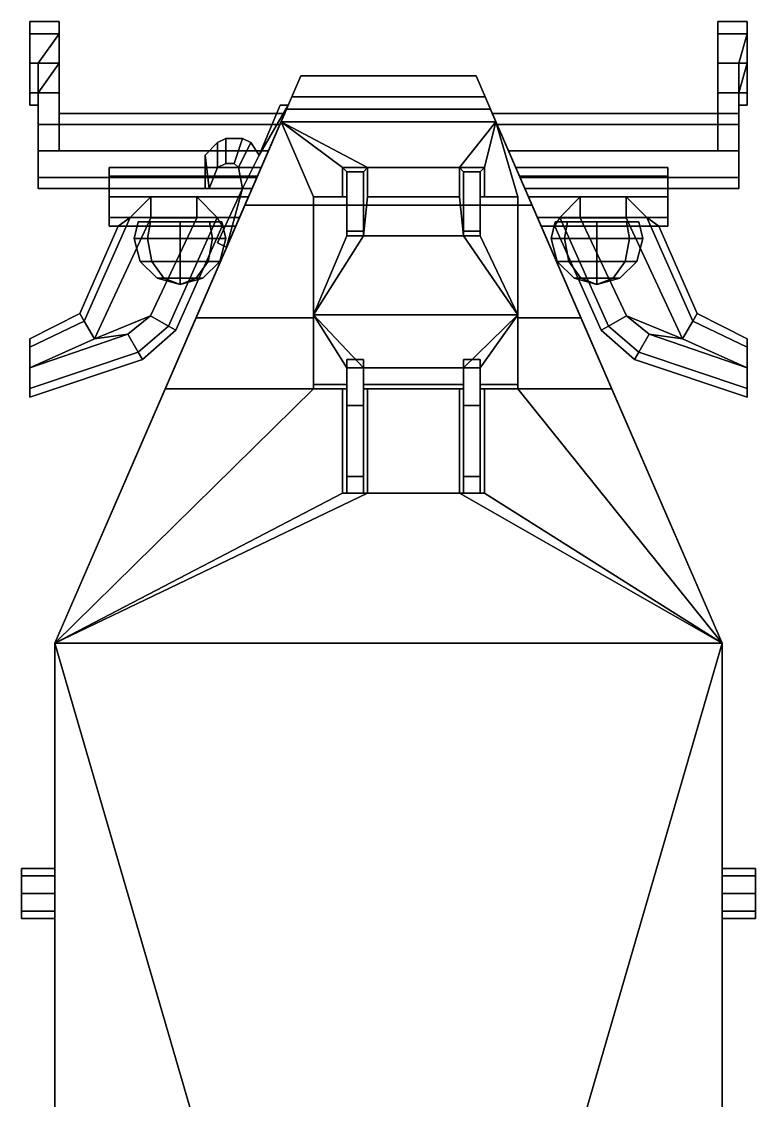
# Model space of a CAD drawing. Extents: x -0.9 to 0.9, y -2.88 to 2.55.
# Drawn here: x -0.88 to 0.88, y -0.036 to 2.55 of the extents above; entities that cross this region are included whole.
import ezdxf

# ---------------------------------------------------------------- set-up
doc = ezdxf.new("R2010")
doc.units = 0
doc.layers.get('0').update_dxf_attribs({"linetype": 'CONTINUOUS'})

msp = doc.modelspace()

# ---------------------------------------------------------------- linework, layer by layer
for points in [[(-0.79, 2.5207, 0.7607), (-0.79, 2.55, 0.69), (-0.86, 2.55, 0.69), (-0.86, 2.5207, 0.7607)], [(-0.79, 2.55, 0.69), (-0.79, 2.5207, 0.6193), (-0.86, 2.5207, 0.6193), (-0.86, 2.55, 0.69)], [(-0.79, 2.33, 0.62), (-0.79, 2.55, 0.69), (-0.79, 2.5207, 0.7607), (-0.79, 2.3036, 0.6836)], [(-0.79, 2.3036, 0.5564), (-0.79, 2.5207, 0.6193), (-0.79, 2.55, 0.69), (-0.79, 2.33, 0.62)], [(0.86, 2.5207, 0.7607), (0.86, 2.55, 0.69), (0.79, 2.55, 0.69), (0.79, 2.5207, 0.7607)], [(0.86, 2.55, 0.69), (0.86, 2.5207, 0.6193), (0.79, 2.5207, 0.6193), (0.79, 2.55, 0.69)], [(0.79, 2.5207, 0.7607), (0.79, 2.55, 0.69), (0.79, 2.5207, 0.6193), (0.79, 2.45, 0.79)], [(-0.79, 2.45, 0.79), (-0.79, 2.5207, 0.7607), (-0.86, 2.5207, 0.7607), (-0.86, 2.45, 0.79)], [(-0.79, 2.5207, 0.6193), (-0.84, 2.45, 0.59), (-0.86, 2.45, 0.59), (-0.86, 2.5207, 0.6193)], [(-0.79, 2.5207, 0.6193), (-0.79, 2.45, 0.59), (-0.84, 2.45, 0.59), (-0.79, 2.5207, 0.6193)], [(-0.79, 2.3036, 0.6836), (-0.79, 2.5207, 0.7607), (-0.79, 2.3793, 0.7607), (-0.79, 2.24, 0.71)], [(-0.79, 2.3793, 0.7607), (-0.79, 2.5207, 0.7607), (-0.79, 2.5207, 0.7607), (-0.79, 2.45, 0.79)], [(-0.79, 2.45, 0.59), (-0.79, 2.45, 0.59), (-0.79, 2.5207, 0.6193), (-0.79, 2.3036, 0.5564)], [(0.86, 2.45, 0.79), (0.86, 2.5207, 0.7607), (0.79, 2.5207, 0.7607), (0.79, 2.45, 0.79)], [(0.86, 2.5207, 0.6193), (0.84, 2.45, 0.59), (0.79, 2.45, 0.59), (0.79, 2.5207, 0.6193)], [(0.79, 2.45, 0.79), (0.79, 2.5207, 0.6193), (0.79, 2.45, 0.59), (0.79, 2.3793, 0.7607)], [(0.86, 2.5207, 0.6193), (0.86, 2.45, 0.59), (0.84, 2.45, 0.59), (0.86, 2.5207, 0.6193)], [(-0.84, 2.3793, 0.7607), (-0.79, 2.45, 0.79), (-0.86, 2.45, 0.79), (-0.86, 2.3793, 0.7607)], [(-0.84, 2.45, 0.59), (-0.84, 2.3793, 0.6193), (-0.86, 2.3793, 0.6193), (-0.86, 2.45, 0.59)], [(-0.79, 2.45, 0.59), (-0.79, 2.3036, 0.5564), (-0.84, 2.3036, 0.5564), (-0.84, 2.45, 0.59)], [(-0.79, 2.3793, 0.7607), (-0.79, 2.3793, 0.7607), (-0.79, 2.45, 0.79), (-0.84, 2.3793, 0.7607)], [(-0.84, 2.3036, 0.5564), (-0.84, 2.33, 0.62), (-0.84, 2.3793, 0.6193), (-0.84, 2.45, 0.59)], [(0.84, 2.3793, 0.7607), (0.86, 2.45, 0.79), (0.79, 2.45, 0.79), (0.79, 2.3793, 0.7607)], [(0.79, 2.3036, 0.5564), (0.79, 2.33, 0.62), (0.79, 2.3793, 0.6193), (0.79, 2.45, 0.59)], [(0.84, 2.3036, 0.5564), (0.79, 2.3036, 0.5564), (0.79, 2.45, 0.59), (0.84, 2.45, 0.59)], [(0.79, 2.3793, 0.7607), (0.79, 2.45, 0.59), (0.79, 2.3793, 0.6193), (0.79, 2.35, 0.69)], [(0.86, 2.45, 0.59), (0.86, 2.3793, 0.6193), (0.84, 2.3793, 0.6193), (0.84, 2.45, 0.59)], [(0.84, 2.33, 0.62), (0.84, 2.3036, 0.5564), (0.84, 2.45, 0.59), (0.84, 2.3793, 0.6193)], [(0.86, 2.3793, 0.7607), (0.86, 2.45, 0.79), (0.86, 2.45, 0.79), (0.84, 2.3793, 0.7607)], [(-0.2447, 2.34, 0.53), (-0.21, 2.42, 0.62), (0.21, 2.42, 0.62), (0.2447, 2.34, 0.53)], [(-0.21, 2.42, 0.62), (-0.2447, 2.34, 0.53), (-0.2317, 2.37, 0.88), (-0.21, 2.42, 0.79)], [(-0.21, 2.42, 0.79), (-0.2317, 2.37, 0.88), (0.2317, 2.37, 0.88), (0.21, 2.42, 0.79)], [(-0.21, 2.42, 0.62), (-0.21, 2.42, 0.79), (0.21, 2.42, 0.79), (0.21, 2.42, 0.62)], [(0.2317, 2.37, 0.88), (0.2447, 2.34, 0.53), (0.21, 2.42, 0.62), (0.21, 2.42, 0.79)], [(-0.84, 2.35, 0.69), (-0.84, 2.3793, 0.7607), (-0.86, 2.3793, 0.7607), (-0.86, 2.35, 0.69)], [(-0.84, 2.3793, 0.6193), (-0.84, 2.35, 0.69), (-0.86, 2.35, 0.69), (-0.86, 2.3793, 0.6193)], [(-0.79, 2.24, 0.71), (-0.79, 2.3793, 0.7607), (-0.84, 2.3793, 0.7607), (-0.84, 2.24, 0.71)], [(-0.84, 2.33, 0.62), (-0.84, 2.3036, 0.6836), (-0.84, 2.35, 0.69), (-0.84, 2.3793, 0.6193)], [(-0.84, 2.3036, 0.6836), (-0.84, 2.24, 0.71), (-0.84, 2.3793, 0.7607), (-0.84, 2.35, 0.69)], [(0.79, 2.33, 0.62), (0.79, 2.3036, 0.6836), (0.79, 2.35, 0.69), (0.79, 2.3793, 0.6193)], [(0.79, 2.3036, 0.6836), (0.79, 2.24, 0.71), (0.79, 2.3793, 0.7607), (0.79, 2.35, 0.69)], [(0.79, 2.24, 0.71), (0.84, 2.24, 0.71), (0.84, 2.3793, 0.7607), (0.79, 2.3793, 0.7607)], [(0.86, 2.35, 0.69), (0.86, 2.3793, 0.7607), (0.84, 2.3793, 0.7607), (0.84, 2.35, 0.69)], [(0.86, 2.3793, 0.6193), (0.86, 2.35, 0.69), (0.84, 2.35, 0.69), (0.84, 2.3793, 0.6193)], [(0.84, 2.3036, 0.6836), (0.84, 2.33, 0.62), (0.84, 2.3793, 0.6193), (0.84, 2.35, 0.69)], [(0.84, 2.24, 0.71), (0.84, 2.3036, 0.6836), (0.84, 2.35, 0.69), (0.84, 2.3793, 0.7607)], [(-0.2447, 2.34, 0.53), (-0.3445, 2.11, 0.4), (-0.2577, 2.31, 0.92), (-0.2317, 2.37, 0.88)], [(-0.2317, 2.37, 0.88), (-0.2577, 2.31, 0.92), (0.2577, 2.31, 0.92), (0.2317, 2.37, 0.88)], [(0.2577, 2.31, 0.92), (0.3445, 2.11, 0.4), (0.2447, 2.34, 0.53), (0.2317, 2.37, 0.88)], [(-0.84, 2.1764, 0.5564), (-0.84, 2.15, 0.62), (-0.84, 2.3036, 0.6836), (-0.84, 2.33, 0.62)], [(-0.84, 2.24, 0.53), (-0.84, 2.1764, 0.5564), (-0.84, 2.33, 0.62), (-0.84, 2.3036, 0.5564)], [(-0.2605, 2.3036, 0.6836), (-0.249, 2.33, 0.62), (-0.79, 2.33, 0.62), (-0.79, 2.3036, 0.6836)], [(-0.249, 2.33, 0.62), (-0.2605, 2.3036, 0.5564), (-0.79, 2.3036, 0.5564), (-0.79, 2.33, 0.62)], [(-0.31, 2.23, 0.9645), (-0.35, 2.15, 1.0128), (-0.3882, 2.0091, 1.0979), (-0.2404, 2.35, 0.8921)], [(-0.3445, 2.11, 0.4), (-0.2447, 2.34, 0.53), (0.2447, 2.34, 0.53), (0.3445, 2.11, 0.4)], [(-0.26, 2.35, 0.8921), (-0.31, 2.23, 0.9645), (-0.2404, 2.35, 0.8921)], [(-0.26, 2.35, 0.8721), (-0.31, 2.23, 0.9445), (-0.31, 2.23, 0.9645), (-0.26, 2.35, 0.8921)], [(-0.2404, 2.35, 0.8721), (-0.26, 2.35, 0.8721), (-0.26, 2.35, 0.8921), (-0.2404, 2.35, 0.8921)], [(0.2605, 2.3036, 0.5564), (0.249, 2.33, 0.62), (0.84, 2.33, 0.62), (0.84, 2.3036, 0.5564)], [(0.249, 2.33, 0.62), (0.2605, 2.3036, 0.6836), (0.84, 2.3036, 0.6836), (0.84, 2.33, 0.62)], [(0.84, 2.3036, 0.6836), (0.84, 2.15, 0.62), (0.84, 2.1764, 0.5564), (0.84, 2.33, 0.62)], [(0.84, 2.33, 0.62), (0.84, 2.1764, 0.5564), (0.84, 2.24, 0.53), (0.84, 2.3036, 0.5564)], [(-0.2605, 2.3036, 0.5564), (-0.2881, 2.24, 0.53), (-0.84, 2.24, 0.53), (-0.84, 2.3036, 0.5564)], [(-0.84, 2.15, 0.62), (-0.84, 2.1764, 0.6836), (-0.84, 2.24, 0.71), (-0.84, 2.3036, 0.6836)], [(-0.3445, 2.11, 0.4), (-0.8, 1.06, 0.4), (-0.4616, 1.84, 1.2), (-0.2577, 2.31, 0.92)], [(-0.2881, 2.24, 0.71), (-0.2605, 2.3036, 0.6836), (-0.79, 2.3036, 0.6836), (-0.79, 2.24, 0.71)], [(-0.2577, 2.31, 0.92), (-0.4616, 1.84, 1.2), (-0.18, 1.84, 1.2), (-0.18, 2.13, 1.0272)], [(-0.2577, 2.31, 0.92), (-0.05, 2.2, 0.9855), (0.17, 2.2, 0.9855), (0.2577, 2.31, 0.92)], [(-0.05, 2.2, 0.9855), (-0.2577, 2.31, 0.92), (-0.2577, 2.31, 0.92), (-0.11, 2.2, 0.9855)], [(-0.11, 2.2, 0.9855), (-0.2577, 2.31, 0.92), (-0.18, 2.13, 1.0272), (-0.11, 2.13, 1.0272)], [(0.23, 2.2, 0.9855), (0.2577, 2.31, 0.92), (0.2577, 2.31, 0.92), (0.17, 2.2, 0.9855)], [(0.23, 2.13, 1.0272), (0.31, 2.13, 1.0272), (0.2577, 2.31, 0.92), (0.23, 2.2, 0.9855)], [(0.4616, 1.84, 1.2), (0.8, 1.06, 0.4), (0.3445, 2.11, 0.4), (0.2577, 2.31, 0.92)], [(0.31, 2.13, 1.0272), (0.31, 1.84, 1.2), (0.4616, 1.84, 1.2), (0.2577, 2.31, 0.92)], [(0.2881, 2.24, 0.53), (0.2605, 2.3036, 0.5564), (0.84, 2.3036, 0.5564), (0.84, 2.24, 0.53)], [(0.2605, 2.3036, 0.6836), (0.2881, 2.24, 0.71), (0.84, 2.24, 0.71), (0.84, 2.3036, 0.6836)], [(0.84, 2.24, 0.71), (0.84, 2.1764, 0.6836), (0.84, 2.15, 0.62), (0.84, 2.3036, 0.6836)], [(-0.44, 2.23, 0.9645), (-0.43, 2.15, 1.0128), (-0.41, 2.2, 0.9826), (-0.41, 2.26, 0.9464)], [(-0.41, 2.26, 0.9264), (-0.44, 2.23, 0.9445), (-0.44, 2.23, 0.9645), (-0.41, 2.26, 0.9464)], [(-0.41, 2.26, 0.9464), (-0.41, 2.2, 0.9826), (-0.39, 2.21, 0.9766), (-0.39, 2.27, 0.9404)], [(-0.39, 2.27, 0.9204), (-0.41, 2.26, 0.9264), (-0.41, 2.26, 0.9464), (-0.39, 2.27, 0.9404)], [(-0.39, 2.27, 0.9404), (-0.39, 2.21, 0.9766), (-0.37, 2.21, 0.9766), (-0.35, 2.27, 0.9404)], [(-0.35, 2.27, 0.9204), (-0.39, 2.27, 0.9204), (-0.39, 2.27, 0.9404), (-0.35, 2.27, 0.9404)], [(-0.35, 2.27, 0.9404), (-0.37, 2.21, 0.9766), (-0.36, 2.2, 0.9826), (-0.33, 2.26, 0.9464)], [(-0.33, 2.26, 0.9464), (-0.36, 2.2, 0.9826), (-0.35, 2.15, 1.0128), (-0.31, 2.23, 0.9645)], [(-0.33, 2.26, 0.9264), (-0.35, 2.27, 0.9204), (-0.35, 2.27, 0.9404), (-0.33, 2.26, 0.9464)], [(-0.31, 2.23, 0.9445), (-0.33, 2.26, 0.9264), (-0.33, 2.26, 0.9464), (-0.31, 2.23, 0.9645)], [(-0.3157, 2.1764, 0.6836), (-0.2881, 2.24, 0.71), (-0.84, 2.24, 0.71), (-0.84, 2.1764, 0.6836)], [(-0.2881, 2.24, 0.53), (-0.3157, 2.1764, 0.5564), (-0.84, 2.1764, 0.5564), (-0.84, 2.24, 0.53)], [(-0.44, 2.15, 1.0128), (-0.44, 2.15, 1.0128), (-0.43, 2.15, 1.0128), (-0.44, 2.23, 0.9645)], [(-0.44, 2.23, 0.9445), (-0.44, 2.15, 0.9928), (-0.44, 2.15, 1.0128), (-0.44, 2.23, 0.9645)], [(0.3157, 2.1764, 0.5564), (0.2881, 2.24, 0.53), (0.84, 2.24, 0.53), (0.84, 2.1764, 0.5564)], [(0.2881, 2.24, 0.71), (0.3157, 2.1764, 0.6836), (0.84, 2.1764, 0.6836), (0.84, 2.24, 0.71)], [(-0.3143, 2.1795, 0.5095), (-0.3054, 2.2, 0.46), (-0.67, 2.2, 0.46), (-0.67, 2.1795, 0.5095)], [(-0.3054, 2.2, 0.46), (-0.3143, 2.1795, 0.4105), (-0.67, 2.1795, 0.4105), (-0.67, 2.2, 0.46)], [(-0.67, 2.13, 0.53), (-0.67, 2.1795, 0.5095), (-0.67, 2.2, 0.46), (-0.67, 2.0805, 0.5095)], [(-0.67, 2.0805, 0.5095), (-0.67, 2.2, 0.46), (-0.67, 2.1795, 0.4105), (-0.67, 2.06, 0.46)], [(-0.43, 2.15, 0.9928), (-0.41, 2.2, 0.9626), (-0.41, 2.2, 0.9826), (-0.43, 2.15, 1.0128)], [(-0.41, 2.2, 0.9626), (-0.39, 2.21, 0.9566), (-0.39, 2.21, 0.9766), (-0.41, 2.2, 0.9826)], [(-0.39, 2.21, 0.9566), (-0.37, 2.21, 0.9566), (-0.37, 2.21, 0.9766), (-0.39, 2.21, 0.9766)], [(-0.37, 2.21, 0.9566), (-0.36, 2.2, 0.9626), (-0.36, 2.2, 0.9826), (-0.37, 2.21, 0.9766)], [(-0.36, 2.2, 0.9626), (-0.35, 2.15, 0.9928), (-0.35, 2.15, 1.0128), (-0.36, 2.2, 0.9826)], [(-0.11, 2.2, 0.9955), (-0.11, 2.2, 0.9855), (-0.11, 2.13, 1.0272), (-0.11, 2.13, 1.0372)], [(-0.05, 2.2, 0.9955), (-0.05, 2.2, 0.9855), (-0.11, 2.2, 0.9855), (-0.11, 2.2, 0.9955)], [(-0.06, 2.19, 1.0015), (-0.05, 2.2, 0.9955), (-0.11, 2.2, 0.9955), (-0.1, 2.19, 1.0015)], [(-0.1, 2.19, 1.0015), (-0.11, 2.2, 0.9955), (-0.11, 2.13, 1.0372), (-0.1, 2.13, 1.0372)], [(-0.06, 2.0365, 1.093), (-0.05, 2.13, 1.0372), (-0.05, 2.2, 0.9955), (-0.06, 2.19, 1.0015)], [(-0.05, 2.13, 1.0372), (-0.05, 2.13, 1.0272), (-0.05, 2.2, 0.9855), (-0.05, 2.2, 0.9955)], [(-0.05, 2.2, 0.9855), (-0.05, 2.13, 1.0272), (0.17, 2.13, 1.0272), (0.17, 2.2, 0.9855)], [(0.18, 2.19, 1.0015), (0.17, 2.2, 0.9955), (0.17, 2.13, 1.0372), (0.18, 2.0365, 1.093)], [(0.22, 2.19, 1.0015), (0.23, 2.2, 0.9955), (0.17, 2.2, 0.9955), (0.18, 2.19, 1.0015)], [(0.23, 2.2, 0.9955), (0.23, 2.2, 0.9855), (0.17, 2.2, 0.9855), (0.17, 2.2, 0.9955)], [(0.17, 2.2, 0.9955), (0.17, 2.2, 0.9855), (0.17, 2.13, 1.0272), (0.17, 2.13, 1.0372)], [(0.22, 2.13, 1.0372), (0.23, 2.13, 1.0372), (0.23, 2.2, 0.9955), (0.22, 2.19, 1.0015)], [(0.23, 2.13, 1.0372), (0.23, 2.13, 1.0272), (0.23, 2.2, 0.9855), (0.23, 2.2, 0.9955)], [(0.3143, 2.1795, 0.4105), (0.3054, 2.2, 0.46), (0.67, 2.2, 0.46), (0.67, 2.1795, 0.4105)], [(0.3054, 2.2, 0.46), (0.3143, 2.1795, 0.5095), (0.67, 2.1795, 0.5095), (0.67, 2.2, 0.46)], [(0.67, 2.0805, 0.4105), (0.67, 2.2, 0.46), (0.67, 2.1795, 0.5095), (0.67, 2.06, 0.46)], [(0.67, 2.13, 0.39), (0.67, 2.1795, 0.4105), (0.67, 2.2, 0.46), (0.67, 2.0805, 0.4105)], [(-0.3271, 2.15, 0.62), (-0.3157, 2.1764, 0.6836), (-0.84, 2.1764, 0.6836), (-0.84, 2.15, 0.62)], [(-0.3157, 2.1764, 0.5564), (-0.3271, 2.15, 0.62), (-0.84, 2.15, 0.62), (-0.84, 2.1764, 0.5564)], [(-0.3358, 2.13, 0.53), (-0.3143, 2.1795, 0.5095), (-0.67, 2.1795, 0.5095), (-0.67, 2.13, 0.53)], [(-0.3143, 2.1795, 0.4105), (-0.3358, 2.13, 0.39), (-0.67, 2.13, 0.39), (-0.67, 2.1795, 0.4105)], [(-0.67, 2.06, 0.46), (-0.67, 2.1795, 0.4105), (-0.67, 2.13, 0.39), (-0.67, 2.0805, 0.4105)], [(-0.1, 2.19, 1.03), (-0.1, 2.0475, 1.1149), (-0.06, 2.0475, 1.1149), (-0.06, 2.19, 1.03)], [(-0.1, 2.19, 1.03), (-0.1, 2.13, 1.0372), (-0.1, 2.0365, 1.093), (-0.1, 2.0475, 1.1149)], [(-0.1, 2.19, 1.03), (-0.1, 2.19, 1.0015), (-0.1, 2.13, 1.0372), (-0.1, 2.19, 1.03)], [(-0.1, 2.19, 1.0015), (-0.1, 2.19, 1.03), (-0.06, 2.19, 1.03), (-0.06, 2.19, 1.0015)], [(-0.06, 2.0475, 1.1149), (-0.06, 2.0365, 1.093), (-0.06, 2.19, 1.0015), (-0.06, 2.19, 1.03)], [(0.18, 2.19, 1.03), (0.18, 2.19, 1.0015), (0.18, 2.0365, 1.093), (0.18, 2.0475, 1.1149)], [(0.18, 2.19, 1.03), (0.18, 2.0475, 1.1149), (0.22, 2.0475, 1.1149), (0.22, 2.19, 1.03)], [(0.18, 2.19, 1.0015), (0.18, 2.19, 1.03), (0.22, 2.19, 1.03), (0.22, 2.19, 1.0015)], [(0.22, 2.0475, 1.1149), (0.22, 2.0365, 1.093), (0.22, 2.13, 1.0372), (0.22, 2.19, 1.03)], [(0.22, 2.19, 1.03), (0.22, 2.13, 1.0372), (0.22, 2.19, 1.0015), (0.22, 2.19, 1.03)], [(0.3143, 2.1795, 0.5095), (0.3358, 2.13, 0.53), (0.67, 2.13, 0.53), (0.67, 2.1795, 0.5095)], [(0.3358, 2.13, 0.39), (0.3143, 2.1795, 0.4105), (0.67, 2.1795, 0.4105), (0.67, 2.13, 0.39)], [(0.3271, 2.15, 0.62), (0.3157, 2.1764, 0.5564), (0.84, 2.1764, 0.5564), (0.84, 2.15, 0.62)], [(0.3157, 2.1764, 0.6836), (0.3271, 2.15, 0.62), (0.84, 2.15, 0.62), (0.84, 2.1764, 0.6836)], [(0.67, 2.06, 0.46), (0.67, 2.1795, 0.5095), (0.67, 2.13, 0.53), (0.67, 2.0805, 0.5095)], [(-0.44, 2.15, 0.9928), (-0.43, 2.15, 0.9928), (-0.43, 2.15, 1.0128), (-0.44, 2.15, 1.0128)], [(-0.35, 2.15, 1.0128), (-0.41, 2.02, 1.0913), (-0.3882, 2.0091, 1.0979)], [(-0.35, 2.15, 0.9928), (-0.41, 2.02, 1.0713), (-0.41, 2.02, 1.0913), (-0.35, 2.15, 1.0128)], [(-0.3358, 2.13, 0.39), (-0.3573, 2.0805, 0.4105), (-0.67, 2.0805, 0.4105), (-0.67, 2.13, 0.39)], [(-0.3573, 2.0805, 0.5095), (-0.3358, 2.13, 0.53), (-0.67, 2.13, 0.53), (-0.67, 2.0805, 0.5095)], [(-0.57, 2.08, 0.39), (-0.6195, 2.0805, 0.4105), (-0.6195, 2.0805, 0.4105), (-0.57, 2.13, 0.39)], [(-0.57, 2.13, 0.53), (-0.6195, 2.0805, 0.5095), (-0.6195, 2.0805, 0.5095), (-0.57, 2.08, 0.53)], [(-0.57, 2.13, 0.39), (-0.46, 2.13, 0.39), (-0.46, 2.08, 0.39), (-0.57, 2.08, 0.39)], [(-0.46, 2.13, 0.53), (-0.57, 2.13, 0.53), (-0.57, 2.08, 0.53), (-0.46, 2.08, 0.53)], [(-0.46, 2.08, 0.53), (-0.4105, 2.0805, 0.5095), (-0.4105, 2.0805, 0.5095), (-0.46, 2.13, 0.53)], [(-0.4105, 2.08, 0.4105), (-0.46, 2.08, 0.39), (-0.46, 2.13, 0.39), (-0.4105, 2.0805, 0.4105)], [(-0.18, 2.13, 1.0272), (-0.18, 1.84, 1.2), (-0.18, 1.8469, 1.2059), (-0.18, 2.13, 1.0372)], [(-0.18, 2.13, 1.0272), (-0.18, 2.13, 1.0372), (-0.11, 2.13, 1.0372), (-0.11, 2.13, 1.0272)], [(-0.1, 2.13, 1.0372), (-0.18, 2.13, 1.0372), (-0.18, 1.8469, 1.2059), (-0.1, 2.0365, 1.093)], [(0.17, 2.13, 1.0372), (-0.05, 2.13, 1.0372), (-0.06, 2.0365, 1.093), (0.18, 2.0365, 1.093)], [(-0.05, 2.13, 1.0272), (-0.05, 2.13, 1.0372), (0.17, 2.13, 1.0372), (0.17, 2.13, 1.0272)], [(0.22, 2.0365, 1.093), (0.31, 1.8469, 1.2059), (0.31, 2.13, 1.0372), (0.22, 2.13, 1.0372)], [(0.23, 2.13, 1.0272), (0.23, 2.13, 1.0372), (0.31, 2.13, 1.0372), (0.31, 2.13, 1.0272)], [(0.31, 2.13, 1.0372), (0.31, 1.8469, 1.2059), (0.31, 1.84, 1.2), (0.31, 2.13, 1.0272)], [(0.3358, 2.13, 0.53), (0.3573, 2.0805, 0.5095), (0.67, 2.0805, 0.5095), (0.67, 2.13, 0.53)], [(0.3573, 2.0805, 0.4105), (0.3358, 2.13, 0.39), (0.67, 2.13, 0.39), (0.67, 2.0805, 0.4105)], [(0.4105, 2.08, 0.5095), (0.46, 2.08, 0.53), (0.46, 2.13, 0.53), (0.4105, 2.0805, 0.5095)], [(0.46, 2.08, 0.39), (0.4105, 2.0805, 0.4105), (0.4105, 2.0805, 0.4105), (0.46, 2.13, 0.39)], [(0.57, 2.13, 0.53), (0.46, 2.13, 0.53), (0.46, 2.08, 0.53), (0.57, 2.08, 0.53)], [(0.46, 2.13, 0.39), (0.57, 2.13, 0.39), (0.57, 2.08, 0.39), (0.46, 2.08, 0.39)], [(0.57, 2.08, 0.53), (0.6195, 2.0805, 0.5095), (0.6195, 2.0805, 0.5095), (0.57, 2.13, 0.53)], [(0.57, 2.13, 0.39), (0.6195, 2.0805, 0.4105), (0.6195, 2.0805, 0.4105), (0.57, 2.08, 0.39)], [(0.3445, 2.11, 0.4), (0.8, 1.06, 0.4), (-0.8, 1.06, 0.4), (-0.3445, 2.11, 0.4)], [(-0.6487, 2.06, 0.46), (-0.6195, 2.0805, 0.4105), (-0.7297, 1.8322, 0.4105), (-0.74, 1.85, 0.46)], [(-0.6195, 2.0805, 0.5095), (-0.6487, 2.06, 0.46), (-0.74, 1.85, 0.46), (-0.7297, 1.8322, 0.5095)], [(-0.6195, 2.0805, 0.4105), (-0.57, 2.08, 0.39), (-0.705, 1.7894, 0.39), (-0.7297, 1.8322, 0.4105)], [(-0.57, 2.08, 0.53), (-0.6195, 2.0805, 0.5095), (-0.7297, 1.8322, 0.5095), (-0.705, 1.7894, 0.53)], [(-0.57, 2.08, 0.39), (-0.46, 2.08, 0.39), (-0.5706, 1.845, 0.39), (-0.705, 1.7894, 0.39)], [(-0.46, 2.08, 0.53), (-0.57, 2.08, 0.53), (-0.705, 1.7894, 0.53), (-0.5706, 1.845, 0.53)], [(-0.3573, 2.0805, 0.4105), (-0.3662, 2.06, 0.46), (-0.67, 2.06, 0.46), (-0.67, 2.0805, 0.4105)], [(-0.3662, 2.06, 0.46), (-0.3573, 2.0805, 0.5095), (-0.67, 2.0805, 0.5095), (-0.67, 2.06, 0.46)], [(-0.5778, 2.03, 0.9922), (-0.61, 2.03, 1.07), (-0.6, 2.07, 1.07), (-0.5707, 2.07, 0.9993)], [(-0.61, 2.03, 1.07), (-0.5778, 2.03, 1.1478), (-0.5707, 2.07, 1.1407), (-0.6, 2.07, 1.07)], [(-0.6, 2.07, 1.07), (-0.5707, 2.07, 1.1407), (-0.5, 2.07, 1.17), (-0.5707, 2.07, 0.9993)], [(-0.5, 2.03, 0.96), (-0.5778, 2.03, 0.9922), (-0.5707, 2.07, 0.9993), (-0.5, 2.07, 0.97)], [(-0.5778, 2.03, 1.1478), (-0.5, 2.03, 1.18), (-0.5, 2.07, 1.17), (-0.5707, 2.07, 1.1407)], [(-0.5707, 2.07, 0.9993), (-0.5, 2.07, 1.17), (-0.4293, 2.07, 1.1407), (-0.5, 2.07, 0.97)], [(-0.4105, 2.0805, 0.5095), (-0.46, 2.08, 0.53), (-0.5706, 1.845, 0.53), (-0.5278, 1.8203, 0.5095)], [(-0.46, 2.08, 0.39), (-0.4105, 2.0805, 0.4105), (-0.5278, 1.8203, 0.4105), (-0.5706, 1.845, 0.39)], [(-0.3989, 2.06, 0.46), (-0.4105, 2.0805, 0.5095), (-0.5278, 1.8203, 0.5095), (-0.51, 1.81, 0.46)], [(-0.4105, 2.0805, 0.4105), (-0.3989, 2.06, 0.46), (-0.51, 1.81, 0.46), (-0.5278, 1.8203, 0.4105)], [(-0.4222, 2.03, 0.9922), (-0.5, 2.03, 0.96), (-0.5, 2.07, 0.97), (-0.4293, 2.07, 0.9993)], [(-0.5, 2.03, 1.18), (-0.4222, 2.03, 1.1478), (-0.4293, 2.07, 1.1407), (-0.5, 2.07, 1.17)], [(-0.5, 2.07, 0.97), (-0.4293, 2.07, 1.1407), (-0.4, 2.07, 1.07), (-0.4293, 2.07, 0.9993)], [(-0.39, 2.03, 1.07), (-0.4222, 2.03, 0.9922), (-0.4293, 2.07, 0.9993), (-0.4, 2.07, 1.07)], [(-0.4222, 2.03, 1.1478), (-0.39, 2.03, 1.07), (-0.4, 2.07, 1.07), (-0.4293, 2.07, 1.1407)], [(0.3662, 2.06, 0.46), (0.3573, 2.0805, 0.4105), (0.67, 2.0805, 0.4105), (0.67, 2.06, 0.46)], [(0.3573, 2.0805, 0.5095), (0.3662, 2.06, 0.46), (0.67, 2.06, 0.46), (0.67, 2.0805, 0.5095)], [(0.4222, 2.03, 0.9922), (0.39, 2.03, 1.07), (0.4, 2.07, 1.07), (0.4293, 2.07, 0.9993)], [(0.39, 2.03, 1.07), (0.4222, 2.03, 1.1478), (0.4293, 2.07, 1.1407), (0.4, 2.07, 1.07)], [(0.3989, 2.06, 0.46), (0.4105, 2.0805, 0.4105), (0.5278, 1.8203, 0.4105), (0.51, 1.81, 0.46)], [(0.4105, 2.0805, 0.5095), (0.3989, 2.06, 0.46), (0.51, 1.81, 0.46), (0.5278, 1.8203, 0.5095)], [(0.4, 2.07, 1.07), (0.4293, 2.07, 1.1407), (0.5, 2.07, 1.17), (0.4293, 2.07, 0.9993)], [(0.46, 2.08, 0.53), (0.4105, 2.0805, 0.5095), (0.5278, 1.8203, 0.5095), (0.5706, 1.845, 0.53)], [(0.4105, 2.0805, 0.4105), (0.46, 2.08, 0.39), (0.5706, 1.845, 0.39), (0.5278, 1.8203, 0.4105)], [(0.5, 2.03, 0.96), (0.4222, 2.03, 0.9922), (0.4293, 2.07, 0.9993), (0.5, 2.07, 0.97)], [(0.4222, 2.03, 1.1478), (0.5, 2.03, 1.18), (0.5, 2.07, 1.17), (0.4293, 2.07, 1.1407)], [(0.4293, 2.07, 0.9993), (0.5, 2.07, 1.17), (0.5707, 2.07, 1.1407), (0.5, 2.07, 0.97)], [(0.57, 2.08, 0.53), (0.46, 2.08, 0.53), (0.5706, 1.845, 0.53), (0.705, 1.7894, 0.53)], [(0.46, 2.08, 0.39), (0.57, 2.08, 0.39), (0.705, 1.7894, 0.39), (0.5706, 1.845, 0.39)], [(0.5, 2.07, 0.97), (0.5707, 2.07, 1.1407), (0.6, 2.07, 1.07), (0.5707, 2.07, 0.9993)], [(0.5778, 2.03, 0.9922), (0.5, 2.03, 0.96), (0.5, 2.07, 0.97), (0.5707, 2.07, 0.9993)], [(0.5, 2.03, 1.18), (0.5778, 2.03, 1.1478), (0.5707, 2.07, 1.1407), (0.5, 2.07, 1.17)], [(0.6195, 2.0805, 0.5095), (0.57, 2.08, 0.53), (0.705, 1.7894, 0.53), (0.7297, 1.8322, 0.5095)], [(0.57, 2.08, 0.39), (0.6195, 2.0805, 0.4105), (0.7297, 1.8322, 0.4105), (0.705, 1.7894, 0.39)], [(0.61, 2.03, 1.07), (0.5778, 2.03, 0.9922), (0.5707, 2.07, 0.9993), (0.6, 2.07, 1.07)], [(0.5778, 2.03, 1.1478), (0.61, 2.03, 1.07), (0.6, 2.07, 1.07), (0.5707, 2.07, 1.1407)], [(0.6195, 2.0805, 0.4105), (0.6487, 2.06, 0.46), (0.74, 1.85, 0.46), (0.7297, 1.8322, 0.4105)], [(0.6487, 2.06, 0.46), (0.6195, 2.0805, 0.5095), (0.7297, 1.8322, 0.5095), (0.74, 1.85, 0.46)], [(-0.1, 2.0475, 1.1149), (-0.1, 2.0365, 1.093), (-0.06, 2.0365, 1.093), (-0.06, 2.0475, 1.1149)], [(0.18, 2.0475, 1.1149), (0.18, 2.0365, 1.093), (0.22, 2.0365, 1.093), (0.22, 2.0475, 1.1149)], [(-0.5953, 1.975, 1.07), (-0.61, 2.03, 1.07), (-0.5778, 2.03, 0.9922), (-0.5674, 1.975, 1.0026)], [(-0.5674, 1.975, 1.1374), (-0.5778, 2.03, 1.1478), (-0.61, 2.03, 1.07), (-0.5953, 1.975, 1.07)], [(-0.5674, 1.975, 1.0026), (-0.5778, 2.03, 0.9922), (-0.5, 2.03, 0.96), (-0.5, 1.975, 0.9747)], [(-0.5, 1.975, 1.1653), (-0.5, 2.03, 1.18), (-0.5778, 2.03, 1.1478), (-0.5674, 1.975, 1.1374)], [(-0.5, 1.975, 0.9747), (-0.5, 2.03, 0.96), (-0.4222, 2.03, 0.9922), (-0.4326, 1.975, 1.0026)], [(-0.4326, 1.975, 1.1374), (-0.4222, 2.03, 1.1478), (-0.5, 2.03, 1.18), (-0.5, 1.975, 1.1653)], [(-0.4326, 1.975, 1.0026), (-0.4222, 2.03, 0.9922), (-0.39, 2.03, 1.07), (-0.4047, 1.975, 1.07)], [(-0.4047, 1.975, 1.07), (-0.39, 2.03, 1.07), (-0.4222, 2.03, 1.1478), (-0.4326, 1.975, 1.1374)], [(-0.41, 2.02, 1.0713), (-0.3882, 2.0091, 1.0779), (-0.3882, 2.0091, 1.0979), (-0.41, 2.02, 1.0913)], [(-0.06, 2.0365, 1.093), (-0.18, 1.8469, 1.2059), (0.31, 1.8469, 1.2059), (0.18, 2.0365, 1.093)], [(-0.1, 2.0365, 1.093), (-0.18, 1.8469, 1.2059), (-0.18, 1.8469, 1.2059), (-0.06, 2.0365, 1.093)], [(0.18, 2.0365, 1.093), (0.31, 1.8469, 1.2059), (0.31, 1.8469, 1.2059), (0.22, 2.0365, 1.093)], [(0.4047, 1.975, 1.07), (0.39, 2.03, 1.07), (0.4222, 2.03, 0.9922), (0.4326, 1.975, 1.0026)], [(0.4326, 1.975, 1.1374), (0.4222, 2.03, 1.1478), (0.39, 2.03, 1.07), (0.4047, 1.975, 1.07)], [(0.4326, 1.975, 1.0026), (0.4222, 2.03, 0.9922), (0.5, 2.03, 0.96), (0.5, 1.975, 0.9747)], [(0.5, 1.975, 1.1653), (0.5, 2.03, 1.18), (0.4222, 2.03, 1.1478), (0.4326, 1.975, 1.1374)], [(0.5, 1.975, 0.9747), (0.5, 2.03, 0.96), (0.5778, 2.03, 0.9922), (0.5674, 1.975, 1.0026)], [(0.5674, 1.975, 1.1374), (0.5778, 2.03, 1.1478), (0.5, 2.03, 1.18), (0.5, 1.975, 1.1653)], [(0.5674, 1.975, 1.0026), (0.5778, 2.03, 0.9922), (0.61, 2.03, 1.07), (0.5953, 1.975, 1.07)], [(0.5953, 1.975, 1.07), (0.61, 2.03, 1.07), (0.5778, 2.03, 1.1478), (0.5674, 1.975, 1.1374)], [(-0.555, 1.9347, 1.07), (-0.5953, 1.975, 1.07), (-0.5674, 1.975, 1.0026), (-0.5389, 1.9347, 1.0311)], [(-0.5389, 1.9347, 1.1089), (-0.5674, 1.975, 1.1374), (-0.5953, 1.975, 1.07), (-0.555, 1.9347, 1.07)], [(-0.5389, 1.9347, 1.0311), (-0.5674, 1.975, 1.0026), (-0.5, 1.975, 0.9747), (-0.5, 1.9347, 1.015)], [(-0.5, 1.9347, 1.125), (-0.5, 1.975, 1.1653), (-0.5674, 1.975, 1.1374), (-0.5389, 1.9347, 1.1089)], [(-0.5, 1.9347, 1.015), (-0.5, 1.975, 0.9747), (-0.4326, 1.975, 1.0026), (-0.4611, 1.9347, 1.0311)], [(-0.4611, 1.9347, 1.1089), (-0.4326, 1.975, 1.1374), (-0.5, 1.975, 1.1653), (-0.5, 1.9347, 1.125)], [(-0.4611, 1.9347, 1.0311), (-0.4326, 1.975, 1.0026), (-0.4047, 1.975, 1.07), (-0.445, 1.9347, 1.07)], [(-0.445, 1.9347, 1.07), (-0.4047, 1.975, 1.07), (-0.4326, 1.975, 1.1374), (-0.4611, 1.9347, 1.1089)], [(0.445, 1.9347, 1.07), (0.4047, 1.975, 1.07), (0.4326, 1.975, 1.0026), (0.4611, 1.9347, 1.0311)], [(0.4611, 1.9347, 1.1089), (0.4326, 1.975, 1.1374), (0.4047, 1.975, 1.07), (0.445, 1.9347, 1.07)], [(0.4611, 1.9347, 1.0311), (0.4326, 1.975, 1.0026), (0.5, 1.975, 0.9747), (0.5, 1.9347, 1.015)], [(0.5, 1.9347, 1.125), (0.5, 1.975, 1.1653), (0.4326, 1.975, 1.1374), (0.4611, 1.9347, 1.1089)], [(0.5, 1.9347, 1.015), (0.5, 1.975, 0.9747), (0.5674, 1.975, 1.0026), (0.5389, 1.9347, 1.0311)], [(0.5389, 1.9347, 1.1089), (0.5674, 1.975, 1.1374), (0.5, 1.975, 1.1653), (0.5, 1.9347, 1.125)], [(0.5389, 1.9347, 1.0311), (0.5674, 1.975, 1.0026), (0.5953, 1.975, 1.07), (0.555, 1.9347, 1.07)], [(0.555, 1.9347, 1.07), (0.5953, 1.975, 1.07), (0.5674, 1.975, 1.1374), (0.5389, 1.9347, 1.1089)], [(-0.5, 1.92, 1.07), (-0.555, 1.9347, 1.07), (-0.5389, 1.9347, 1.0311), (-0.5, 1.92, 1.07)], [(-0.5, 1.92, 1.07), (-0.5389, 1.9347, 1.1089), (-0.555, 1.9347, 1.07), (-0.5, 1.92, 1.07)], [(-0.5, 1.92, 1.07), (-0.5389, 1.9347, 1.0311), (-0.5, 1.9347, 1.015), (-0.5, 1.92, 1.07)], [(-0.5, 1.92, 1.07), (-0.5, 1.9347, 1.125), (-0.5389, 1.9347, 1.1089), (-0.5, 1.92, 1.07)], [(-0.5, 1.92, 1.07), (-0.5, 1.9347, 1.015), (-0.4611, 1.9347, 1.0311), (-0.5, 1.92, 1.07)], [(-0.5, 1.92, 1.07), (-0.4611, 1.9347, 1.0311), (-0.445, 1.9347, 1.07), (-0.5, 1.92, 1.07)], [(-0.5, 1.92, 1.07), (-0.445, 1.9347, 1.07), (-0.4611, 1.9347, 1.1089), (-0.5, 1.92, 1.07)], [(-0.5, 1.92, 1.07), (-0.4611, 1.9347, 1.1089), (-0.5, 1.9347, 1.125), (-0.5, 1.92, 1.07)], [(0.5, 1.92, 1.07), (0.445, 1.9347, 1.07), (0.4611, 1.9347, 1.0311), (0.5, 1.92, 1.07)], [(0.5, 1.92, 1.07), (0.4611, 1.9347, 1.1089), (0.445, 1.9347, 1.07), (0.5, 1.92, 1.07)], [(0.5, 1.92, 1.07), (0.4611, 1.9347, 1.0311), (0.5, 1.9347, 1.015), (0.5, 1.92, 1.07)], [(0.5, 1.92, 1.07), (0.5, 1.9347, 1.125), (0.4611, 1.9347, 1.1089), (0.5, 1.92, 1.07)], [(0.5, 1.92, 1.07), (0.5, 1.9347, 1.015), (0.5389, 1.9347, 1.0311), (0.5, 1.92, 1.07)], [(0.5, 1.92, 1.07), (0.5389, 1.9347, 1.0311), (0.555, 1.9347, 1.07), (0.5, 1.92, 1.07)], [(0.5, 1.92, 1.07), (0.555, 1.9347, 1.07), (0.5389, 1.9347, 1.1089), (0.5, 1.92, 1.07)], [(0.5, 1.92, 1.07), (0.5389, 1.9347, 1.1089), (0.5, 1.9347, 1.125), (0.5, 1.92, 1.07)], [(-0.74, 1.85, 0.46), (-0.7297, 1.8322, 0.4105), (-0.86, 1.7695, 0.4105), (-0.86, 1.79, 0.46)], [(-0.7297, 1.8322, 0.5095), (-0.74, 1.85, 0.46), (-0.86, 1.79, 0.46), (-0.86, 1.7695, 0.5095)], [(-0.4616, 1.84, 1.2), (-0.8, 1.06, 0.4), (-0.8, 1.06, 1.52), (-0.5354, 1.67, 1.52)], [(-0.705, 1.7894, 0.39), (-0.5706, 1.845, 0.39), (-0.625, 1.8006, 0.39), (-0.705, 1.7894, 0.39)], [(-0.5706, 1.845, 0.53), (-0.705, 1.7894, 0.53), (-0.705, 1.7894, 0.53), (-0.625, 1.8006, 0.53)], [(-0.5706, 1.845, 0.39), (-0.5278, 1.8203, 0.4105), (-0.6003, 1.7578, 0.4105), (-0.625, 1.8006, 0.39)], [(-0.5278, 1.8203, 0.5095), (-0.5706, 1.845, 0.53), (-0.625, 1.8006, 0.53), (-0.6003, 1.7578, 0.5095)], [(-0.4616, 1.84, 1.2), (-0.5354, 1.67, 1.52), (-0.18, 1.67, 1.52), (-0.18, 1.84, 1.2)], [(-0.18, 1.8469, 1.2059), (-0.06, 1.7204, 1.4439), (0.18, 1.7204, 1.4439), (0.31, 1.8469, 1.2059)], [(-0.18, 1.84, 1.2), (-0.18, 1.67, 1.52), (-0.18, 1.68, 1.52), (-0.18, 1.8469, 1.2059)], [(-0.18, 1.8469, 1.2059), (-0.1, 1.7204, 1.4439), (-0.06, 1.7204, 1.4439), (-0.18, 1.8469, 1.2059)], [(-0.18, 1.68, 1.52), (-0.1, 1.68, 1.52), (-0.1, 1.7204, 1.4439), (-0.18, 1.8469, 1.2059)], [(0.31, 1.8469, 1.2059), (0.18, 1.7204, 1.4439), (0.22, 1.7204, 1.4439), (0.31, 1.8469, 1.2059)], [(0.31, 1.8469, 1.2059), (0.22, 1.7204, 1.4439), (0.22, 1.68, 1.52), (0.31, 1.68, 1.52)], [(0.31, 1.8469, 1.2059), (0.31, 1.68, 1.52), (0.31, 1.67, 1.52), (0.31, 1.84, 1.2)], [(0.31, 1.84, 1.2), (0.31, 1.67, 1.52), (0.5354, 1.67, 1.52), (0.4616, 1.84, 1.2)], [(0.8, 1.06, 1.52), (0.8, 1.06, 0.4), (0.4616, 1.84, 1.2), (0.5354, 1.67, 1.52)], [(0.5706, 1.845, 0.53), (0.5278, 1.8203, 0.5095), (0.6003, 1.7578, 0.5095), (0.625, 1.8006, 0.53)], [(0.5278, 1.8203, 0.4105), (0.5706, 1.845, 0.39), (0.625, 1.8006, 0.39), (0.6003, 1.7578, 0.4105)], [(0.705, 1.7894, 0.53), (0.5706, 1.845, 0.53), (0.625, 1.8006, 0.53), (0.705, 1.7894, 0.53)], [(0.5706, 1.845, 0.39), (0.705, 1.7894, 0.39), (0.705, 1.7894, 0.39), (0.625, 1.8006, 0.39)], [(0.7297, 1.8322, 0.4105), (0.74, 1.85, 0.46), (0.86, 1.79, 0.46), (0.86, 1.7695, 0.4105)], [(0.74, 1.85, 0.46), (0.7297, 1.8322, 0.5095), (0.86, 1.7695, 0.5095), (0.86, 1.79, 0.46)], [(-0.7297, 1.8322, 0.4105), (-0.705, 1.7894, 0.39), (-0.86, 1.72, 0.39), (-0.86, 1.7695, 0.4105)], [(-0.705, 1.7894, 0.53), (-0.7297, 1.8322, 0.5095), (-0.86, 1.7695, 0.5095), (-0.86, 1.72, 0.53)], [(-0.5278, 1.8203, 0.4105), (-0.51, 1.81, 0.46), (-0.59, 1.74, 0.46), (-0.6003, 1.7578, 0.4105)], [(-0.51, 1.81, 0.46), (-0.5278, 1.8203, 0.5095), (-0.6003, 1.7578, 0.5095), (-0.59, 1.74, 0.46)], [(0.51, 1.81, 0.46), (0.5278, 1.8203, 0.4105), (0.6003, 1.7578, 0.4105), (0.59, 1.74, 0.46)], [(0.5278, 1.8203, 0.5095), (0.51, 1.81, 0.46), (0.59, 1.74, 0.46), (0.6003, 1.7578, 0.5095)], [(0.7297, 1.8322, 0.5095), (0.705, 1.7894, 0.53), (0.86, 1.72, 0.53), (0.86, 1.7695, 0.5095)], [(0.705, 1.7894, 0.39), (0.7297, 1.8322, 0.4105), (0.86, 1.7695, 0.4105), (0.86, 1.72, 0.39)], [(-0.6003, 1.7578, 0.5095), (-0.625, 1.8006, 0.53), (-0.86, 1.72, 0.53), (-0.86, 1.6705, 0.5095)], [(-0.625, 1.8006, 0.39), (-0.6003, 1.7578, 0.4105), (-0.86, 1.6705, 0.4105), (-0.86, 1.72, 0.39)], [(-0.705, 1.7894, 0.53), (-0.86, 1.72, 0.53), (-0.86, 1.72, 0.53), (-0.625, 1.8006, 0.53)], [(-0.86, 1.72, 0.39), (-0.705, 1.7894, 0.39), (-0.625, 1.8006, 0.39), (-0.86, 1.72, 0.39)], [(0.625, 1.8006, 0.53), (0.6003, 1.7578, 0.5095), (0.86, 1.6705, 0.5095), (0.86, 1.72, 0.53)], [(0.6003, 1.7578, 0.4105), (0.625, 1.8006, 0.39), (0.86, 1.72, 0.39), (0.86, 1.6705, 0.4105)], [(0.86, 1.72, 0.53), (0.705, 1.7894, 0.53), (0.625, 1.8006, 0.53), (0.86, 1.72, 0.53)], [(0.705, 1.7894, 0.39), (0.86, 1.72, 0.39), (0.86, 1.72, 0.39), (0.625, 1.8006, 0.39)], [(-0.59, 1.74, 0.46), (-0.6003, 1.7578, 0.5095), (-0.86, 1.6705, 0.5095), (-0.86, 1.65, 0.46)], [(-0.6003, 1.7578, 0.4105), (-0.59, 1.74, 0.46), (-0.86, 1.65, 0.46), (-0.86, 1.6705, 0.4105)], [(-0.1, 1.74, 1.57), (-0.1, 1.63, 1.57), (-0.06, 1.63, 1.57), (-0.06, 1.74, 1.57)], [(-0.1, 1.74, 1.47), (-0.1, 1.74, 1.57), (-0.06, 1.74, 1.57), (-0.06, 1.74, 1.47)], [(-0.1, 1.7204, 1.4439), (-0.1, 1.74, 1.47), (-0.06, 1.74, 1.47), (-0.06, 1.7204, 1.4439)], [(-0.1, 1.68, 1.52), (-0.1, 1.74, 1.57), (-0.1, 1.74, 1.47), (-0.1, 1.7204, 1.4439)], [(-0.1, 1.67, 1.52), (-0.1, 1.67, 1.53), (-0.1, 1.74, 1.57), (-0.1, 1.68, 1.52)], [(-0.1, 1.42, 1.53), (-0.1, 1.63, 1.57), (-0.1, 1.74, 1.57), (-0.1, 1.67, 1.53)], [(-0.06, 1.7204, 1.4439), (-0.06, 1.74, 1.47), (-0.06, 1.74, 1.57), (-0.06, 1.68, 1.52)], [(-0.06, 1.68, 1.52), (-0.06, 1.74, 1.57), (-0.06, 1.67, 1.53), (-0.06, 1.67, 1.52)], [(-0.06, 1.67, 1.53), (-0.06, 1.74, 1.57), (-0.06, 1.63, 1.57), (-0.06, 1.42, 1.53)], [(0.18, 1.42, 1.53), (0.18, 1.63, 1.57), (0.18, 1.74, 1.57), (0.18, 1.67, 1.53)], [(0.18, 1.67, 1.52), (0.18, 1.67, 1.53), (0.18, 1.74, 1.57), (0.18, 1.68, 1.52)], [(0.18, 1.68, 1.52), (0.18, 1.74, 1.57), (0.18, 1.74, 1.47), (0.18, 1.7204, 1.4439)], [(0.18, 1.7204, 1.4439), (0.18, 1.74, 1.47), (0.22, 1.74, 1.47), (0.22, 1.7204, 1.4439)], [(0.18, 1.74, 1.47), (0.18, 1.74, 1.57), (0.22, 1.74, 1.57), (0.22, 1.74, 1.47)], [(0.18, 1.74, 1.57), (0.18, 1.63, 1.57), (0.22, 1.63, 1.57), (0.22, 1.74, 1.57)], [(0.22, 1.67, 1.53), (0.22, 1.74, 1.57), (0.22, 1.63, 1.57), (0.22, 1.42, 1.53)], [(0.22, 1.68, 1.52), (0.22, 1.74, 1.57), (0.22, 1.67, 1.53), (0.22, 1.67, 1.52)], [(0.22, 1.7204, 1.4439), (0.22, 1.74, 1.47), (0.22, 1.74, 1.57), (0.22, 1.68, 1.52)], [(0.59, 1.74, 0.46), (0.6003, 1.7578, 0.4105), (0.86, 1.6705, 0.4105), (0.86, 1.65, 0.46)], [(0.6003, 1.7578, 0.5095), (0.59, 1.74, 0.46), (0.86, 1.65, 0.46), (0.86, 1.6705, 0.5095)], [(-0.06, 1.68, 1.52), (0.18, 1.68, 1.52), (0.18, 1.7204, 1.4439), (-0.06, 1.7204, 1.4439)], [(-0.8, 1.06, 1.52), (-0.11, 1.42, 1.52), (-0.11, 1.67, 1.52), (-0.18, 1.67, 1.52)], [(-0.5354, 1.67, 1.52), (-0.8, 1.06, 1.52), (-0.8, 1.06, 1.52), (-0.18, 1.67, 1.52)], [(-0.18, 1.68, 1.52), (-0.18, 1.67, 1.52), (-0.1, 1.67, 1.52), (-0.1, 1.68, 1.52)], [(-0.11, 1.42, 1.52), (-0.11, 1.42, 1.53), (-0.11, 1.67, 1.53), (-0.11, 1.67, 1.52)], [(-0.11, 1.42, 1.53), (-0.1, 1.42, 1.53), (-0.1, 1.67, 1.53), (-0.11, 1.67, 1.53)], [(-0.11, 1.67, 1.52), (-0.11, 1.67, 1.53), (-0.1, 1.67, 1.53), (-0.1, 1.67, 1.52)], [(-0.06, 1.68, 1.52), (-0.06, 1.67, 1.52), (0.18, 1.67, 1.52), (0.18, 1.68, 1.52)], [(-0.06, 1.42, 1.53), (-0.05, 1.42, 1.53), (-0.05, 1.67, 1.53), (-0.06, 1.67, 1.53)], [(-0.05, 1.67, 1.53), (-0.05, 1.67, 1.52), (-0.06, 1.67, 1.52), (-0.06, 1.67, 1.53)], [(-0.05, 1.42, 1.53), (-0.05, 1.42, 1.52), (-0.05, 1.67, 1.52), (-0.05, 1.67, 1.53)], [(-0.05, 1.42, 1.52), (0.17, 1.42, 1.52), (0.17, 1.67, 1.52), (-0.05, 1.67, 1.52)], [(0.17, 1.67, 1.52), (0.17, 1.67, 1.53), (0.18, 1.67, 1.53), (0.18, 1.67, 1.52)], [(0.17, 1.42, 1.53), (0.18, 1.42, 1.53), (0.18, 1.67, 1.53), (0.17, 1.67, 1.53)], [(0.17, 1.42, 1.52), (0.17, 1.42, 1.53), (0.17, 1.67, 1.53), (0.17, 1.67, 1.52)], [(0.22, 1.68, 1.52), (0.22, 1.67, 1.52), (0.31, 1.67, 1.52), (0.31, 1.68, 1.52)], [(0.23, 1.67, 1.53), (0.23, 1.67, 1.52), (0.22, 1.67, 1.52), (0.22, 1.67, 1.53)], [(0.22, 1.42, 1.53), (0.23, 1.42, 1.53), (0.23, 1.67, 1.53), (0.22, 1.67, 1.53)], [(0.23, 1.42, 1.53), (0.23, 1.42, 1.52), (0.23, 1.67, 1.52), (0.23, 1.67, 1.53)], [(0.23, 1.42, 1.52), (0.8, 1.06, 1.52), (0.31, 1.67, 1.52), (0.23, 1.67, 1.52)], [(0.31, 1.67, 1.52), (0.8, 1.06, 1.52), (0.8, 1.06, 1.52), (0.5354, 1.67, 1.52)], [(-0.1, 1.63, 1.58), (-0.1, 1.46, 1.58), (-0.06, 1.46, 1.58), (-0.06, 1.63, 1.58)], [(-0.1, 1.63, 1.57), (-0.1, 1.63, 1.58), (-0.06, 1.63, 1.58), (-0.06, 1.63, 1.57)], [(-0.1, 1.42, 1.53), (-0.1, 1.46, 1.58), (-0.1, 1.63, 1.58), (-0.1, 1.63, 1.57)], [(-0.06, 1.63, 1.57), (-0.06, 1.63, 1.58), (-0.06, 1.46, 1.58), (-0.06, 1.42, 1.53)], [(0.18, 1.42, 1.53), (0.18, 1.46, 1.58), (0.18, 1.63, 1.58), (0.18, 1.63, 1.57)], [(0.18, 1.63, 1.57), (0.18, 1.63, 1.58), (0.22, 1.63, 1.58), (0.22, 1.63, 1.57)], [(0.18, 1.63, 1.58), (0.18, 1.46, 1.58), (0.22, 1.46, 1.58), (0.22, 1.63, 1.58)], [(0.22, 1.63, 1.57), (0.22, 1.63, 1.58), (0.22, 1.46, 1.58), (0.22, 1.42, 1.53)], [(-0.1, 1.46, 1.58), (-0.1, 1.42, 1.56), (-0.06, 1.42, 1.56), (-0.06, 1.46, 1.58)], [(-0.1, 1.46, 1.58), (-0.1, 1.46, 1.58), (-0.1, 1.42, 1.53), (-0.1, 1.42, 1.56)], [(-0.06, 1.42, 1.56), (-0.06, 1.42, 1.53), (-0.06, 1.46, 1.58)], [(0.18, 1.46, 1.58), (0.18, 1.46, 1.58), (0.18, 1.42, 1.53), (0.18, 1.42, 1.56)], [(0.18, 1.46, 1.58), (0.18, 1.42, 1.56), (0.22, 1.42, 1.56), (0.22, 1.46, 1.58)], [(0.22, 1.42, 1.56), (0.22, 1.42, 1.53), (0.22, 1.46, 1.58)], [(-0.05, 1.42, 1.52), (-0.8, 1.06, 1.52), (0.8, 1.06, 1.52), (0.17, 1.42, 1.52)], [(-0.8, 1.06, 1.52), (-0.05, 1.42, 1.52), (-0.05, 1.42, 1.52), (-0.11, 1.42, 1.52)], [(-0.1, 1.42, 1.53), (-0.11, 1.42, 1.52), (-0.05, 1.42, 1.52), (-0.06, 1.42, 1.53)], [(-0.11, 1.42, 1.53), (-0.11, 1.42, 1.52), (-0.11, 1.42, 1.52), (-0.1, 1.42, 1.53)], [(-0.1, 1.42, 1.56), (-0.1, 1.42, 1.53), (-0.06, 1.42, 1.53), (-0.06, 1.42, 1.56)], [(-0.06, 1.42, 1.53), (-0.05, 1.42, 1.52), (-0.05, 1.42, 1.52), (-0.05, 1.42, 1.53)], [(0.17, 1.42, 1.53), (0.17, 1.42, 1.52), (0.17, 1.42, 1.52), (0.18, 1.42, 1.53)], [(0.18, 1.42, 1.53), (0.17, 1.42, 1.52), (0.23, 1.42, 1.52), (0.22, 1.42, 1.53)], [(0.8, 1.06, 1.52), (0.23, 1.42, 1.52), (0.23, 1.42, 1.52), (0.17, 1.42, 1.52)], [(0.18, 1.42, 1.56), (0.18, 1.42, 1.53), (0.22, 1.42, 1.53), (0.22, 1.42, 1.56)], [(0.22, 1.42, 1.53), (0.23, 1.42, 1.52), (0.23, 1.42, 1.52), (0.23, 1.42, 1.53)], [(-0.8, 1.06, 0.4), (-0.8, -2.27, 0.4), (-0.8, -2.35, 1.52), (-0.8, 1.06, 1.52)], [(0.8, 1.06, 0.4), (0.8, -2.27, 0.4), (-0.8, -2.27, 0.4), (-0.8, 1.06, 0.4)], [(-0.4655, -0.09, 1.52), (-0.8, 1.06, 1.52), (-0.8, 1.06, 1.52), (-0.8, -0.09, 1.52)], [(0.8, 1.06, 1.52), (-0.8, 1.06, 1.52), (-0.4655, -0.09, 1.52), (0.4655, -0.09, 1.52)], [(0.8, -0.09, 1.52), (0.8, 1.06, 1.52), (0.8, 1.06, 1.52), (0.4655, -0.09, 1.52)], [(0.8, -2.35, 1.52), (0.8, -2.27, 0.4), (0.8, 1.06, 0.4), (0.8, 1.06, 1.52)], [(-0.8, 0.5024, 0.5024), (-0.8, 0.52, 0.46), (-0.88, 0.52, 0.46), (-0.88, 0.5024, 0.5024)], [(-0.8, 0.52, 0.46), (-0.8, 0.5024, 0.4176), (-0.88, 0.5024, 0.4176), (-0.88, 0.52, 0.46)], [(0.88, 0.5024, 0.5024), (0.88, 0.52, 0.46), (0.8, 0.52, 0.46), (0.8, 0.5024, 0.5024)], [(0.88, 0.52, 0.46), (0.88, 0.5024, 0.4176), (0.8, 0.5024, 0.4176), (0.8, 0.52, 0.46)], [(-0.8, 0.46, 0.52), (-0.8, 0.5024, 0.5024), (-0.88, 0.5024, 0.5024), (-0.88, 0.46, 0.52)], [(-0.8, 0.5024, 0.4176), (-0.8, 0.46, 0.4), (-0.88, 0.46, 0.4), (-0.88, 0.5024, 0.4176)], [(0.88, 0.5024, 0.4176), (0.88, 0.46, 0.4), (0.8, 0.46, 0.4), (0.8, 0.5024, 0.4176)], [(0.88, 0.46, 0.52), (0.88, 0.5024, 0.5024), (0.8, 0.5024, 0.5024), (0.8, 0.46, 0.52)], [(-0.8, 0.4176, 0.5024), (-0.8, 0.46, 0.52), (-0.88, 0.46, 0.52), (-0.88, 0.4176, 0.5024)], [(-0.8, 0.46, 0.4), (-0.8, 0.4176, 0.4176), (-0.88, 0.4176, 0.4176), (-0.88, 0.46, 0.4)], [(0.88, 0.46, 0.4), (0.88, 0.4176, 0.4176), (0.8, 0.4176, 0.4176), (0.8, 0.46, 0.4)], [(0.88, 0.4176, 0.5024), (0.88, 0.46, 0.52), (0.8, 0.46, 0.52), (0.8, 0.4176, 0.5024)], [(-0.8, 0.4, 0.46), (-0.8, 0.4176, 0.5024), (-0.88, 0.4176, 0.5024), (-0.88, 0.4, 0.46)], [(-0.8, 0.4176, 0.4176), (-0.8, 0.4, 0.46), (-0.88, 0.4, 0.46), (-0.88, 0.4176, 0.4176)], [(0.88, 0.4, 0.46), (0.88, 0.4176, 0.5024), (0.8, 0.4176, 0.5024), (0.8, 0.4, 0.46)], [(0.88, 0.4176, 0.4176), (0.88, 0.4, 0.46), (0.8, 0.4, 0.46), (0.8, 0.4176, 0.4176)]]:
    msp.add_3dface(points)

doc.saveas('drawing.dxf')
